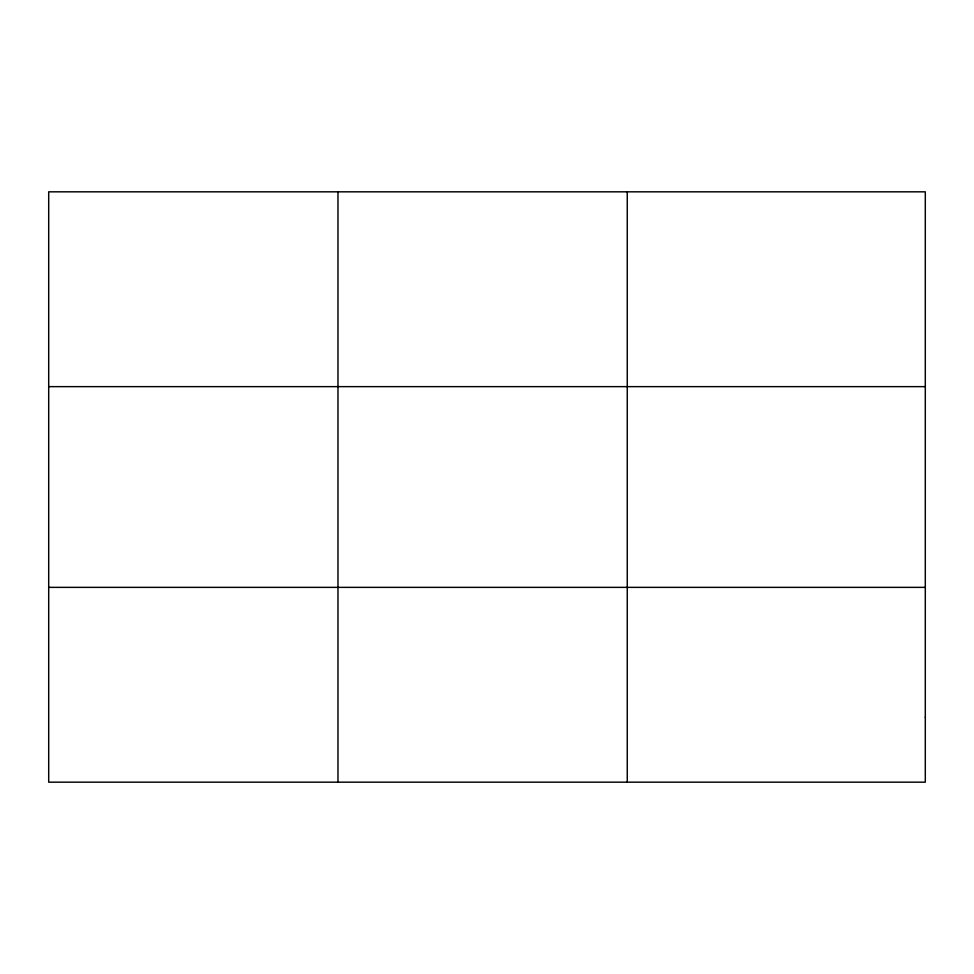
<?xml version="1.0" encoding="UTF-8"?>
<svg xmlns="http://www.w3.org/2000/svg" width="974" height="974" viewBox="0 0 974 974"><rect width="100%" height="100%" fill="white"/><g stroke="black" fill="none" stroke-linecap="round" stroke-linejoin="round"><path stroke-width="1.46" d="M337.978 191.829L337.978 782.171M627.256 191.829L627.256 782.171M48.7 386.641L925.3 386.641M48.7 587.359L925.3 587.359M925.3 717.229L925.3 782.171L48.7 782.171L48.7 191.829L925.3 191.829L925.3 717.229"/></g></svg>
